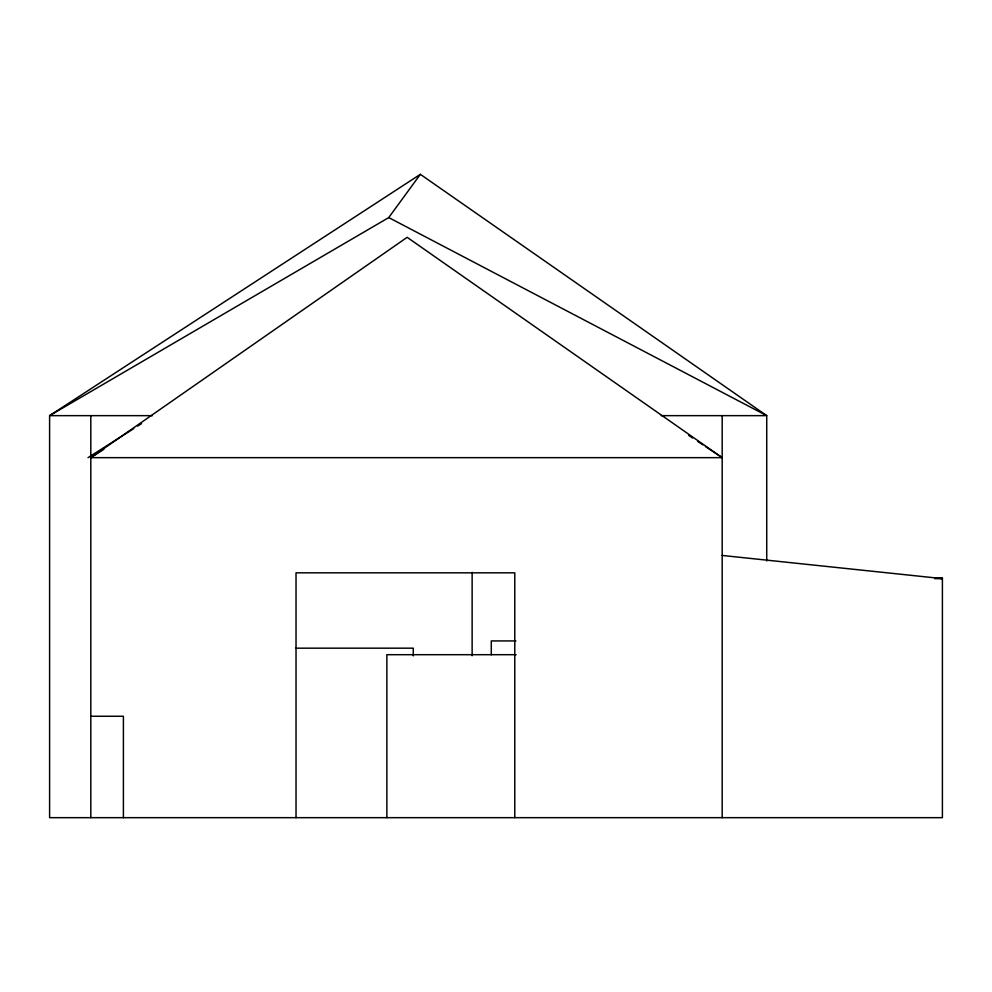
<?xml version="1.0" encoding="UTF-8"?>
<svg xmlns="http://www.w3.org/2000/svg" width="992" height="992" viewBox="0 0 992 992"><rect width="100%" height="100%" fill="white"/><g stroke="black" fill="none" stroke-linecap="round" stroke-linejoin="round"><path stroke-width="1.49" d="M934.7 577.902L942.4 577.902L942.4 817.668L49.6 817.668L49.6 415.648L388.74 217.583L420.348 174.332L766.729 415.648L766.729 561.001M90.805 457.659L407.154 237.311L722.188 457.659L90.805 457.659L103.813 449.314M420.348 174.332L49.6 415.648L152.359 415.648M88.028 457.659L133.759 428.581M137.677 426.089L141.596 423.596M661.23 415.648L766.729 415.648L388.74 217.583M934.7 578.634L942.4 578.634L722.188 555.446M515.852 640.931L491.276 640.931L491.276 654.757M295.889 648.173L413.267 648.173L413.267 655.873M516.113 654.695L386.868 654.695L386.868 817.668M90.805 716.261L123.405 716.261L123.405 817.668M688.733 435.438L692.59 437.993M697.736 441.415L702.882 444.838M705.461 446.549L722.188 457.659M722.188 415.648L722.188 817.668M514.786 817.668L514.786 572.83L296.025 572.83L296.025 817.668M472.13 572.31L472.13 655.737M90.805 415.648L90.805 817.668"/></g></svg>
